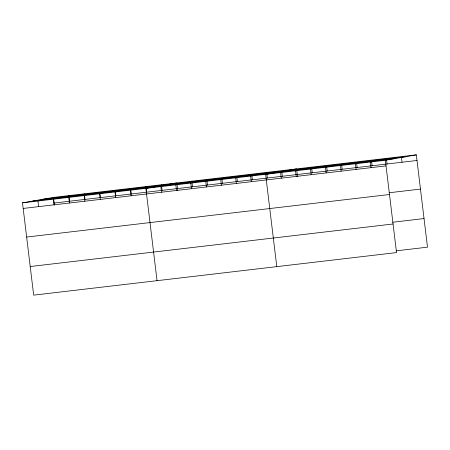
<?xml version="1.0" encoding="UTF-8"?>
<svg xmlns="http://www.w3.org/2000/svg" width="450" height="450" viewBox="0 0 450 450"><rect width="100%" height="100%" fill="white"/><g stroke="black" fill="none" stroke-linecap="round" stroke-linejoin="round"><path stroke-width="0.67" d="M416.329 154.856L385.352 160.279L396.523 252.591L33.671 295.144L22.5 202.832L53.477 197.409L416.329 154.856L427.5 247.168L396.202 250.841M296.589 168.902L265.613 174.319L276.784 266.631M43.256 199.198L406.108 156.645M32.721 201.043L395.572 158.49M22.5 202.832L385.352 160.279M54.157 203.029L417.009 160.476M23.181 208.446L386.032 165.893M389.177 192.752L420.469 189.084M26.64 237.054L389.492 194.501M392.743 222.232L424.041 218.559M30.206 266.535L393.058 223.982M401.439 157.236L402.041 162.231M386.623 160.239L387.073 163.986M371.655 161.994L372.105 165.741M370.384 162.034L371.064 167.648M356.687 163.749L357.137 167.496M355.416 163.789L356.096 169.408M341.719 165.504L342.169 169.251M340.447 165.544L341.128 171.163M326.526 165.392L327.201 171.006M325.479 167.299L326.16 172.918M311.558 167.147L312.238 172.761M310.511 169.054L311.192 174.673M296.741 170.151L297.523 176.608M295.549 170.809L296.224 176.428M281.773 171.906L282.302 176.271M280.581 172.564L281.256 178.183M266.805 173.661L267.334 178.026M251.837 175.416L252.366 179.781M250.644 176.074L251.325 181.693M236.942 177.795L237.398 181.536M235.676 177.834L236.357 183.448M221.974 179.55L222.429 183.291M220.708 179.589L221.389 185.203M207.011 181.305L207.461 185.051M205.74 181.344L206.421 186.958M191.812 181.187L192.493 186.806M190.772 183.099L191.453 188.713M177.778 190.654L176.844 182.942L145.868 188.364L157.039 280.676M175.804 184.854L176.484 190.468M161.426 184.753L162.107 190.367M160.836 186.609L161.516 192.223M146.002 186.559L146.683 192.178M130.584 188.37L131.265 193.984M130.449 190.17L131.13 195.789M115.391 192.049L115.841 195.795M115.026 191.981L115.706 197.595M99.968 193.86L100.423 197.601M99.608 193.787L100.288 199.406M84.319 193.792L84.999 199.412M84.184 195.598L84.864 201.212M68.901 195.604L69.576 201.218M68.766 197.404L69.441 203.023M53.702 199.282L54.411 205.121M53.342 199.215L54.023 204.829M37.924 201.021L38.599 206.64"/></g></svg>
